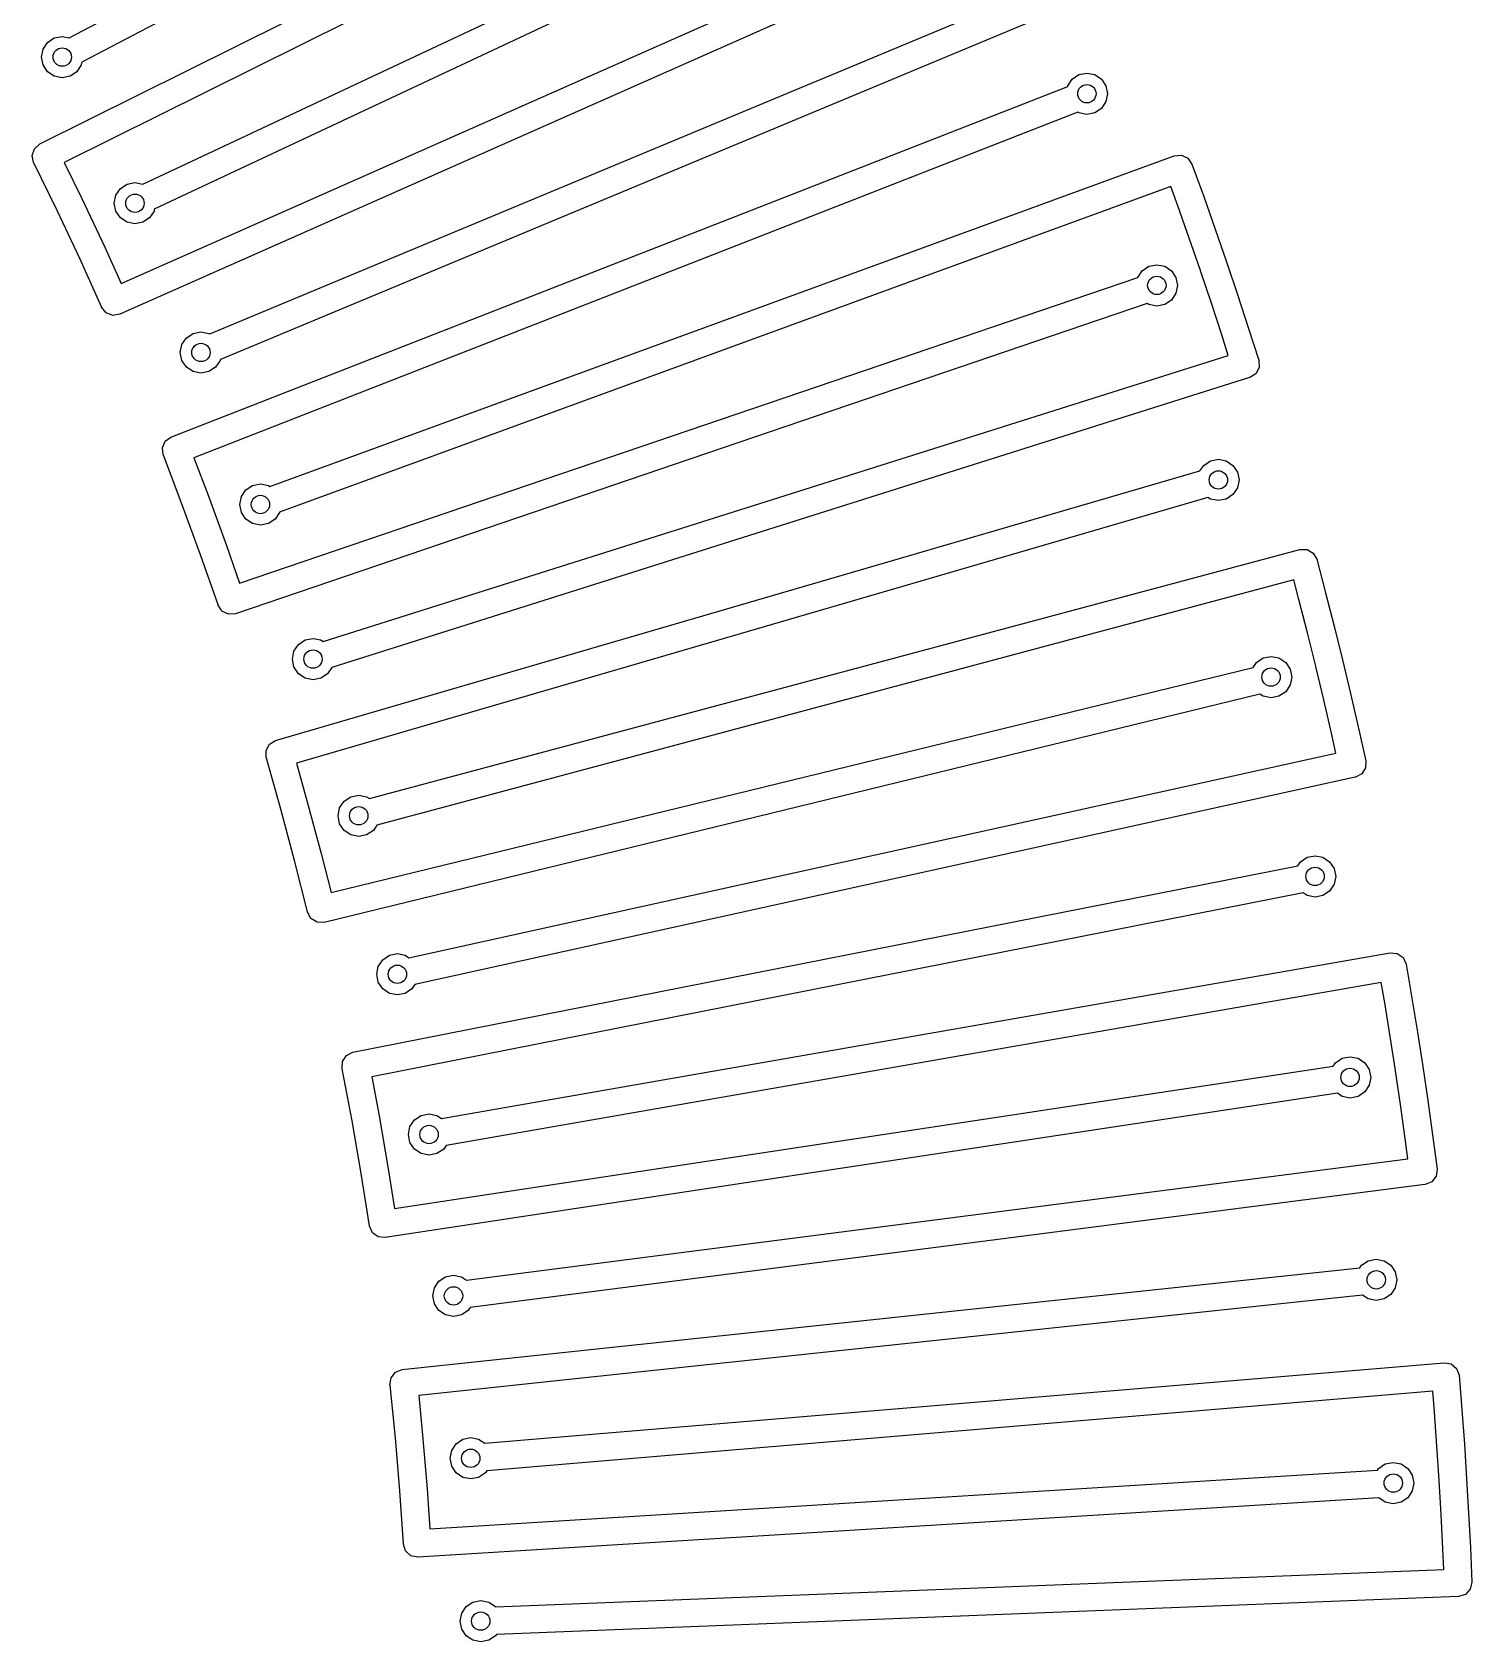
# Model space of a CAD drawing. Extents: x 97 to 314, y -170 to 213.
# Drawn here: x 298.24 to 313.92, y 123.69 to 141.22 of the extents above; entities that cross this region are included whole.
import ezdxf

# ---------------------------------------------------------------- set-up
doc = ezdxf.new("R2010")
doc.units = 0
doc.layers.add('BLACK', color=7, linetype='CONTINUOUS')

msp = doc.modelspace()

# ---------------------------------------------------------------- linework, layer by layer
at = {"layer": 'BLACK', "linetype": 'CONTINUOUS'}
for p, q in [((298.642, 141.158), (307.79, 145.964)), ((308.061, 145.767), (298.779, 140.891)), ((298.321, 140.002), (307.711, 144.672)), ((307.841, 144.401), (298.588, 139.8)), ((299.444, 139.564), (308.932, 144.022)), ((308.923, 143.686), (299.568, 139.291)), ((299.207, 138.482), (308.657, 142.669)), ((308.778, 142.395), (299.192, 138.148)), ((300.171, 137.934), (309.711, 141.91)), ((309.962, 141.689), (300.287, 137.657)), ((298.357, 141.035), (298.406, 141.107)), ((298.406, 141.107), (298.479, 141.156)), ((298.479, 141.156), (298.565, 141.173)), ((298.565, 141.173), (298.642, 141.158)), ((298.34, 140.948), (298.357, 141.035)), ((298.357, 140.862), (298.34, 140.948)), ((298.406, 140.789), (298.357, 140.862)), ((298.479, 140.741), (298.406, 140.789)), ((298.565, 140.723), (298.479, 140.741)), ((298.651, 140.741), (298.565, 140.723)), ((298.724, 140.789), (298.651, 140.741)), ((298.773, 140.862), (298.724, 140.789)), ((298.779, 140.891), (298.773, 140.862)), ((309.564, 140.708), (309.637, 140.757)), ((309.637, 140.757), (309.723, 140.774)), ((309.723, 140.774), (309.809, 140.757)), ((309.809, 140.757), (309.882, 140.708)), ((299.749, 136.811), (309.514, 140.628)), ((309.514, 140.628), (309.515, 140.635)), ((309.515, 140.635), (309.564, 140.708)), ((309.882, 140.708), (309.931, 140.635)), ((309.931, 140.635), (309.948, 140.549)), ((309.948, 140.549), (309.931, 140.463)), ((309.882, 140.39), (309.809, 140.341)), ((309.931, 140.463), (309.882, 140.39)), ((309.624, 140.349), (299.997, 136.586)), ((309.637, 140.341), (309.624, 140.349)), ((309.723, 140.324), (309.637, 140.341)), ((309.809, 140.341), (309.723, 140.324)), ((298.238, 139.877), (298.263, 139.95)), ((298.253, 139.801), (298.238, 139.877)), ((298.263, 139.95), (298.321, 140.002)), ((300.826, 136.274), (310.675, 139.873)), ((310.675, 139.873), (310.752, 139.88)), ((310.752, 139.88), (310.823, 139.848)), ((310.823, 139.848), (310.867, 139.784)), ((298.254, 139.801), (298.253, 139.801)), ((298.254, 139.8), (298.254, 139.801)), ((298.256, 139.797), (298.254, 139.8)), ((298.509, 139.279), (298.256, 139.797)), ((298.588, 139.8), (298.779, 139.408)), ((310.867, 139.784), (310.867, 139.784)), ((310.867, 139.784), (310.867, 139.784)), ((310.867, 139.784), (310.867, 139.784)), ((310.867, 139.784), (310.995, 139.43)), ((299.149, 139.443), (299.198, 139.516)), ((299.198, 139.516), (299.271, 139.565)), ((299.271, 139.565), (299.357, 139.582)), ((299.357, 139.582), (299.443, 139.565)), ((299.443, 139.565), (299.444, 139.564)), ((310.637, 139.54), (300.932, 135.993)), ((310.713, 139.329), (310.637, 139.54)), ((298.779, 139.408), (299.028, 138.879)), ((299.132, 139.357), (299.149, 139.443)), ((299.149, 139.271), (299.132, 139.357)), ((310.838, 138.976), (310.713, 139.329)), ((310.995, 139.43), (311.12, 139.075)), ((298.756, 138.754), (298.509, 139.279)), ((299.198, 139.198), (299.149, 139.271)), ((299.271, 139.149), (299.198, 139.198)), ((299.357, 139.132), (299.271, 139.149)), ((299.443, 139.149), (299.357, 139.132)), ((299.516, 139.198), (299.443, 139.149)), ((299.565, 139.271), (299.516, 139.198)), ((299.568, 139.291), (299.565, 139.271)), ((310.959, 138.624), (310.838, 138.976)), ((311.12, 139.075), (311.243, 138.719)), ((299.028, 138.879), (299.207, 138.482)), ((298.994, 138.228), (298.756, 138.754)), ((310.278, 138.549), (310.326, 138.622)), ((310.326, 138.622), (310.399, 138.67)), ((310.399, 138.67), (310.485, 138.688)), ((310.485, 138.688), (310.572, 138.67)), ((310.572, 138.67), (310.645, 138.622)), ((310.645, 138.622), (310.693, 138.549)), ((310.959, 138.623), (310.959, 138.624)), ((310.96, 138.622), (310.959, 138.623)), ((311.079, 138.268), (310.96, 138.622)), ((311.243, 138.719), (311.363, 138.363)), ((300.497, 135.219), (310.278, 138.549)), ((310.693, 138.549), (310.71, 138.463)), ((310.71, 138.463), (310.693, 138.376)), ((310.38, 138.267), (300.453, 134.887)), ((310.399, 138.255), (310.38, 138.267)), ((310.645, 138.303), (310.572, 138.255)), ((310.693, 138.376), (310.645, 138.303)), ((311.195, 137.913), (311.079, 138.268)), ((311.363, 138.363), (311.48, 138.005)), ((298.994, 138.224), (298.994, 138.228)), ((299.043, 138.164), (298.994, 138.224)), ((299.115, 138.136), (299.043, 138.164)), ((299.192, 138.148), (299.115, 138.136)), ((310.485, 138.238), (310.399, 138.255)), ((310.572, 138.255), (310.485, 138.238)), ((299.917, 137.891), (299.99, 137.94)), ((299.99, 137.94), (300.076, 137.957)), ((300.076, 137.957), (300.163, 137.94)), ((300.163, 137.94), (300.171, 137.934)), ((311.48, 138.005), (311.595, 137.648)), ((299.851, 137.732), (299.869, 137.818)), ((299.869, 137.818), (299.917, 137.891)), ((311.263, 137.7), (311.195, 137.913)), ((299.869, 137.646), (299.851, 137.732)), ((299.917, 137.573), (299.869, 137.646)), ((299.99, 137.524), (299.917, 137.573)), ((300.236, 137.573), (300.163, 137.524)), ((300.284, 137.646), (300.236, 137.573)), ((300.287, 137.657), (300.284, 137.646)), ((301.406, 134.587), (311.263, 137.7)), ((311.598, 137.57), (311.563, 137.501)), ((311.595, 137.648), (311.595, 137.648)), ((311.595, 137.648), (311.595, 137.648)), ((311.595, 137.648), (311.595, 137.647)), ((311.595, 137.647), (311.598, 137.57)), ((300.076, 137.507), (299.99, 137.524)), ((300.163, 137.524), (300.076, 137.507)), ((311.494, 137.459), (301.5, 134.301)), ((311.497, 137.459), (311.494, 137.459)), ((311.563, 137.501), (311.497, 137.459)), ((299.656, 136.694), (299.687, 136.765)), ((299.664, 136.617), (299.656, 136.694)), ((299.687, 136.765), (299.749, 136.811)), ((299.664, 136.616), (299.664, 136.617)), ((299.664, 136.617), (299.664, 136.617)), ((299.667, 136.613), (299.664, 136.616)), ((299.873, 136.074), (299.667, 136.613)), ((299.997, 136.586), (300.153, 136.179)), ((310.996, 136.503), (311.069, 136.552)), ((311.069, 136.552), (311.155, 136.569)), ((311.155, 136.569), (311.241, 136.552)), ((311.241, 136.552), (311.314, 136.503)), ((300.889, 133.506), (310.955, 136.442)), ((310.955, 136.442), (310.996, 136.503)), ((311.314, 136.503), (311.363, 136.43)), ((311.363, 136.43), (311.38, 136.344)), ((311.38, 136.344), (311.363, 136.258)), ((300.153, 136.179), (300.353, 135.63)), ((300.499, 136.077), (300.516, 136.163)), ((300.516, 136.163), (300.565, 136.236)), ((300.565, 136.236), (300.638, 136.284)), ((300.638, 136.284), (300.724, 136.302)), ((300.724, 136.302), (300.81, 136.284)), ((300.81, 136.284), (300.826, 136.274)), ((311.314, 136.185), (311.241, 136.136)), ((311.363, 136.258), (311.314, 136.185)), ((300.072, 135.529), (299.873, 136.074)), ((300.516, 135.99), (300.499, 136.077)), ((300.565, 135.917), (300.516, 135.99)), ((300.931, 135.99), (300.883, 135.917)), ((300.932, 135.993), (300.931, 135.99)), ((311.041, 136.154), (301.116, 133.26)), ((311.069, 136.136), (311.041, 136.154)), ((311.155, 136.119), (311.069, 136.136)), ((311.241, 136.136), (311.155, 136.119)), ((300.638, 135.869), (300.565, 135.917)), ((300.724, 135.852), (300.638, 135.869)), ((300.81, 135.869), (300.724, 135.852)), ((300.883, 135.917), (300.81, 135.869)), ((300.262, 134.985), (300.072, 135.529)), ((300.353, 135.63), (300.497, 135.219)), ((301.912, 132.875), (312.043, 135.587)), ((312.043, 135.587), (312.121, 135.587)), ((312.121, 135.587), (312.188, 135.548)), ((312.188, 135.548), (312.227, 135.481)), ((312.227, 135.481), (312.227, 135.48)), ((312.227, 135.48), (312.227, 135.48)), ((312.227, 135.48), (312.227, 135.48)), ((312.227, 135.48), (312.323, 135.117)), ((311.976, 135.258), (301.991, 132.585)), ((312.033, 135.041), (311.976, 135.258)), ((312.323, 135.117), (312.416, 134.752)), ((300.262, 134.98), (300.262, 134.985)), ((300.296, 134.93), (300.262, 134.98)), ((312.125, 134.679), (312.033, 135.041)), ((300.305, 134.916), (300.296, 134.93)), ((300.375, 134.882), (300.305, 134.916)), ((300.453, 134.887), (300.375, 134.882)), ((300.453, 134.887), (300.453, 134.887)), ((301.137, 134.554), (301.21, 134.602)), ((301.21, 134.602), (301.296, 134.619)), ((301.296, 134.619), (301.382, 134.602)), ((301.382, 134.602), (301.406, 134.587)), ((312.215, 134.317), (312.125, 134.679)), ((312.416, 134.752), (312.507, 134.387)), ((301.071, 134.394), (301.089, 134.481)), ((301.089, 134.481), (301.137, 134.554)), ((311.643, 134.406), (311.729, 134.423)), ((311.729, 134.423), (311.815, 134.406)), ((301.089, 134.308), (301.071, 134.394)), ((301.137, 134.235), (301.089, 134.308)), ((301.21, 134.187), (301.137, 134.235)), ((301.455, 134.235), (301.382, 134.187)), ((301.5, 134.301), (301.455, 134.235)), ((301.492, 131.854), (311.534, 134.304)), ((311.534, 134.304), (311.57, 134.357)), ((311.57, 134.357), (311.643, 134.406)), ((311.815, 134.406), (311.888, 134.357)), ((311.888, 134.357), (311.937, 134.284)), ((311.937, 134.284), (311.954, 134.198)), ((312.215, 134.316), (312.215, 134.317)), ((312.216, 134.315), (312.215, 134.316)), ((312.303, 133.952), (312.216, 134.315)), ((312.507, 134.387), (312.507, 134.387)), ((312.507, 134.387), (312.507, 134.387)), ((312.507, 134.387), (312.594, 134.021)), ((301.296, 134.169), (301.21, 134.187)), ((301.382, 134.187), (301.296, 134.169)), ((311.937, 134.112), (311.888, 134.039)), ((311.954, 134.198), (311.937, 134.112)), ((311.608, 134.013), (301.418, 131.527)), ((311.643, 133.99), (311.608, 134.013)), ((311.729, 133.973), (311.643, 133.99)), ((311.815, 133.99), (311.729, 133.973)), ((311.888, 134.039), (311.815, 133.99)), ((312.387, 133.588), (312.303, 133.952)), ((312.594, 134.021), (312.679, 133.655)), ((312.436, 133.37), (312.387, 133.588)), ((312.679, 133.655), (312.762, 133.288)), ((300.785, 133.398), (300.822, 133.466)), ((300.787, 133.32), (300.785, 133.398)), ((300.822, 133.466), (300.889, 133.506)), ((302.341, 131.143), (312.436, 133.37)), ((300.789, 133.316), (300.787, 133.32)), ((300.787, 133.32), (300.787, 133.32)), ((300.787, 133.32), (300.787, 133.32)), ((300.946, 132.761), (300.789, 133.316)), ((301.116, 133.26), (301.234, 132.841)), ((312.758, 133.21), (312.717, 133.144)), ((312.762, 133.287), (312.758, 133.21)), ((312.762, 133.288), (312.762, 133.288)), ((312.762, 133.288), (312.762, 133.288)), ((312.762, 133.288), (312.762, 133.287)), ((312.645, 133.109), (302.406, 130.85)), ((312.648, 133.109), (312.645, 133.109)), ((312.717, 133.144), (312.648, 133.109)), ((301.234, 132.841), (301.386, 132.276)), ((301.586, 132.774), (301.635, 132.847)), ((301.635, 132.847), (301.708, 132.896)), ((301.708, 132.896), (301.794, 132.913)), ((301.794, 132.913), (301.88, 132.896)), ((301.88, 132.896), (301.912, 132.875)), ((301.096, 132.2), (300.946, 132.761)), ((301.569, 132.688), (301.586, 132.774)), ((301.586, 132.602), (301.569, 132.688)), ((301.635, 132.529), (301.586, 132.602)), ((301.708, 132.48), (301.635, 132.529)), ((301.953, 132.529), (301.88, 132.48)), ((301.991, 132.585), (301.953, 132.529)), ((301.794, 132.463), (301.708, 132.48)), ((301.88, 132.48), (301.794, 132.463)), ((301.237, 131.641), (301.096, 132.2)), ((301.386, 132.276), (301.492, 131.854)), ((301.73, 130.113), (312.02, 132.144)), ((312.02, 132.144), (312.049, 132.187)), ((312.049, 132.187), (312.122, 132.236)), ((312.122, 132.236), (312.208, 132.253)), ((312.208, 132.253), (312.294, 132.236)), ((312.294, 132.236), (312.367, 132.187)), ((312.367, 132.187), (312.416, 132.114)), ((312.416, 132.114), (312.433, 132.028)), ((312.433, 132.028), (312.416, 131.942)), ((312.078, 131.85), (301.935, 129.847)), ((312.122, 131.82), (312.078, 131.85)), ((312.208, 131.803), (312.122, 131.82)), ((312.294, 131.82), (312.208, 131.803)), ((312.367, 131.869), (312.294, 131.82)), ((312.416, 131.942), (312.367, 131.869)), ((301.237, 131.637), (301.237, 131.641)), ((301.274, 131.569), (301.237, 131.637)), ((301.341, 131.529), (301.274, 131.569)), ((301.418, 131.527), (301.341, 131.529)), ((302.007, 131.048), (302.056, 131.121)), ((302.056, 131.121), (302.129, 131.17)), ((302.129, 131.17), (302.215, 131.187)), ((302.215, 131.187), (302.301, 131.17)), ((302.301, 131.17), (302.341, 131.143)), ((302.694, 129.393), (313.025, 131.195)), ((313.025, 131.195), (313.103, 131.188)), ((313.103, 131.188), (313.166, 131.144)), ((313.166, 131.144), (313.199, 131.073)), ((301.99, 130.962), (302.007, 131.048)), ((302.007, 130.876), (301.99, 130.962)), ((313.199, 131.073), (313.199, 131.073)), ((313.199, 131.073), (313.199, 131.073)), ((313.199, 131.073), (313.199, 131.073)), ((313.199, 131.073), (313.262, 130.702)), ((302.056, 130.803), (302.007, 130.876)), ((302.129, 130.754), (302.056, 130.803)), ((302.215, 130.737), (302.129, 130.754)), ((302.301, 130.754), (302.215, 130.737)), ((302.374, 130.803), (302.301, 130.754)), ((302.406, 130.85), (302.374, 130.803)), ((312.929, 130.874), (302.745, 129.098)), ((312.967, 130.653), (312.929, 130.874)), ((313.027, 130.284), (312.967, 130.653)), ((313.262, 130.702), (313.323, 130.331)), ((313.084, 129.916), (313.027, 130.284)), ((313.323, 130.331), (313.381, 129.959)), ((301.617, 130.014), (301.661, 130.079)), ((301.661, 130.079), (301.73, 130.113)), ((312.43, 129.999), (312.503, 130.048)), ((312.503, 130.048), (312.589, 130.065)), ((312.589, 130.065), (312.676, 130.048)), ((312.676, 130.048), (312.749, 129.999)), ((301.612, 129.937), (301.617, 130.014)), ((301.612, 129.936), (301.612, 129.937)), ((301.612, 129.937), (301.612, 129.937)), ((301.614, 129.933), (301.612, 129.936)), ((301.722, 129.366), (301.614, 129.933)), ((302.185, 128.414), (312.406, 129.963)), ((312.406, 129.963), (312.43, 129.999)), ((312.749, 129.999), (312.797, 129.926)), ((312.797, 129.926), (312.814, 129.84)), ((313.084, 129.914), (313.084, 129.916)), ((313.084, 129.913), (313.084, 129.914)), ((313.139, 129.544), (313.084, 129.913)), ((313.381, 129.959), (313.381, 129.959)), ((313.381, 129.959), (313.436, 129.587)), ((301.935, 129.847), (302.016, 129.42)), ((312.749, 129.681), (312.676, 129.632)), ((312.797, 129.754), (312.749, 129.681)), ((312.814, 129.84), (312.797, 129.754)), ((312.452, 129.667), (302.082, 128.095)), ((312.503, 129.632), (312.452, 129.667)), ((312.589, 129.615), (312.503, 129.632)), ((312.676, 129.632), (312.589, 129.615)), ((313.191, 129.174), (313.139, 129.544)), ((313.436, 129.587), (313.488, 129.214)), ((301.821, 128.794), (301.722, 129.366)), ((302.016, 129.42), (302.116, 128.843)), ((302.352, 129.304), (302.4, 129.377)), ((302.4, 129.377), (302.473, 129.426)), ((302.473, 129.426), (302.56, 129.443)), ((302.56, 129.443), (302.646, 129.426)), ((302.646, 129.426), (302.694, 129.393)), ((302.335, 129.218), (302.352, 129.304)), ((302.352, 129.132), (302.335, 129.218)), ((313.22, 128.953), (313.191, 129.174)), ((313.488, 129.214), (313.537, 128.842)), ((302.4, 129.059), (302.352, 129.132)), ((302.473, 129.01), (302.4, 129.059)), ((302.56, 128.993), (302.473, 129.01)), ((302.646, 129.01), (302.56, 128.993)), ((302.719, 129.059), (302.646, 129.01)), ((302.745, 129.098), (302.719, 129.059)), ((302.116, 128.843), (302.185, 128.414)), ((302.969, 127.631), (313.22, 128.953)), ((313.537, 128.841), (313.527, 128.765)), ((313.537, 128.842), (313.537, 128.842)), ((313.537, 128.842), (313.537, 128.842)), ((313.537, 128.842), (313.537, 128.841)), ((301.912, 128.225), (301.821, 128.794)), ((313.405, 128.674), (303.006, 127.333)), ((313.408, 128.674), (313.405, 128.674)), ((313.479, 128.703), (313.408, 128.674)), ((313.527, 128.765), (313.479, 128.703)), ((301.912, 128.221), (301.912, 128.225)), ((301.943, 128.149), (301.912, 128.221)), ((302.005, 128.103), (301.943, 128.149)), ((302.082, 128.095), (302.005, 128.103)), ((302.268, 126.659), (312.696, 127.768)), ((312.696, 127.768), (312.714, 127.796)), ((312.714, 127.796), (312.787, 127.844)), ((312.787, 127.844), (312.874, 127.861)), ((312.874, 127.861), (312.96, 127.844)), ((312.96, 127.844), (313.033, 127.796)), ((313.033, 127.796), (313.081, 127.723)), ((302.618, 127.547), (302.667, 127.62)), ((302.667, 127.62), (302.74, 127.669)), ((302.74, 127.669), (302.826, 127.686)), ((302.826, 127.686), (302.912, 127.669)), ((302.912, 127.669), (302.969, 127.631)), ((313.081, 127.723), (313.099, 127.636)), ((313.099, 127.636), (313.081, 127.55)), ((312.726, 127.47), (302.447, 126.376)), ((302.601, 127.461), (302.618, 127.547)), ((302.618, 127.375), (302.601, 127.461)), ((312.787, 127.429), (312.726, 127.47)), ((312.874, 127.411), (312.787, 127.429)), ((312.96, 127.429), (312.874, 127.411)), ((313.033, 127.477), (312.96, 127.429)), ((313.081, 127.55), (313.033, 127.477)), ((302.667, 127.302), (302.618, 127.375)), ((302.74, 127.253), (302.667, 127.302)), ((302.826, 127.236), (302.74, 127.253)), ((302.912, 127.253), (302.826, 127.236)), ((302.985, 127.302), (302.912, 127.253)), ((303.006, 127.333), (302.985, 127.302)), ((303.167, 125.857), (313.614, 126.734)), ((313.614, 126.734), (313.69, 126.72)), ((313.69, 126.72), (313.75, 126.67)), ((302.134, 126.494), (302.146, 126.57)), ((302.146, 126.57), (302.195, 126.631)), ((302.195, 126.631), (302.268, 126.659)), ((313.75, 126.67), (313.776, 126.597)), ((313.776, 126.597), (313.776, 126.597)), ((313.776, 126.597), (313.776, 126.597)), ((313.776, 126.597), (313.776, 126.597)), ((313.776, 126.597), (313.806, 126.222)), ((302.134, 126.493), (302.134, 126.494)), ((302.136, 126.489), (302.134, 126.493)), ((302.134, 126.493), (302.134, 126.493)), ((302.193, 125.915), (302.136, 126.489)), ((302.447, 126.376), (302.49, 125.943)), ((313.489, 126.423), (303.189, 125.557)), ((313.507, 126.199), (313.489, 126.423)), ((313.535, 125.826), (313.507, 126.199)), ((313.806, 126.222), (313.834, 125.847)), ((302.241, 125.337), (302.193, 125.915)), ((302.49, 125.943), (302.539, 125.36)), ((302.806, 125.779), (302.855, 125.852)), ((302.855, 125.852), (302.928, 125.901)), ((302.928, 125.901), (303.014, 125.918)), ((303.014, 125.918), (303.1, 125.901)), ((303.1, 125.901), (303.167, 125.857)), ((313.559, 125.454), (313.535, 125.826)), ((313.834, 125.847), (313.858, 125.471)), ((302.789, 125.693), (302.806, 125.779)), ((302.806, 125.607), (302.789, 125.693)), ((312.973, 125.631), (313.06, 125.648)), ((313.06, 125.648), (313.146, 125.631)), ((302.569, 124.926), (312.887, 125.562)), ((302.855, 125.534), (302.806, 125.607)), ((302.928, 125.485), (302.855, 125.534)), ((303.014, 125.468), (302.928, 125.485)), ((303.1, 125.485), (303.014, 125.468)), ((303.173, 125.534), (303.1, 125.485)), ((303.189, 125.557), (303.173, 125.534)), ((312.887, 125.562), (312.9, 125.582)), ((312.9, 125.582), (312.973, 125.631)), ((313.146, 125.631), (313.219, 125.582)), ((313.219, 125.582), (313.267, 125.509)), ((313.267, 125.509), (313.285, 125.423)), ((302.281, 124.762), (302.241, 125.337)), ((302.539, 125.36), (302.569, 124.926)), ((313.267, 125.337), (313.219, 125.264)), ((313.285, 125.423), (313.267, 125.337)), ((313.559, 125.453), (313.559, 125.454)), ((313.559, 125.452), (313.559, 125.453)), ((313.581, 125.08), (313.559, 125.452)), ((313.858, 125.471), (313.858, 125.471)), ((313.858, 125.471), (313.858, 125.471)), ((313.858, 125.471), (313.88, 125.096)), ((312.903, 125.262), (302.439, 124.617)), ((312.973, 125.215), (312.903, 125.262)), ((313.06, 125.198), (312.973, 125.215)), ((313.146, 125.215), (313.06, 125.198)), ((313.219, 125.264), (313.146, 125.215)), ((313.599, 124.706), (313.581, 125.08)), ((313.88, 125.096), (313.899, 124.72)), ((302.28, 124.758), (302.281, 124.762)), ((302.305, 124.684), (302.28, 124.758)), ((302.363, 124.632), (302.305, 124.684)), ((302.439, 124.617), (302.363, 124.632)), ((313.609, 124.483), (313.599, 124.706)), ((313.899, 124.72), (313.915, 124.345)), ((303.284, 124.076), (313.609, 124.483)), ((313.898, 124.268), (313.845, 124.211)), ((313.915, 124.344), (313.898, 124.268)), ((313.915, 124.345), (313.915, 124.345)), ((313.915, 124.345), (313.915, 124.345)), ((313.915, 124.345), (313.915, 124.344)), ((313.915, 124.344), (313.915, 124.344)), ((302.915, 124.006), (302.964, 124.079)), ((302.964, 124.079), (303.037, 124.128)), ((303.037, 124.128), (303.123, 124.145)), ((303.123, 124.145), (303.209, 124.128)), ((303.209, 124.128), (303.282, 124.079)), ((303.282, 124.079), (303.284, 124.076)), ((313.768, 124.189), (303.293, 123.776)), ((313.771, 124.188), (313.768, 124.189)), ((313.845, 124.211), (313.771, 124.188)), ((302.898, 123.92), (302.915, 124.006)), ((302.915, 123.834), (302.898, 123.92)), ((302.964, 123.761), (302.915, 123.834)), ((303.037, 123.712), (302.964, 123.761)), ((303.282, 123.761), (303.209, 123.712)), ((303.293, 123.776), (303.282, 123.761)), ((303.123, 123.695), (303.037, 123.712)), ((303.209, 123.712), (303.123, 123.695))]:
    msp.add_line(p, q, dxfattribs=at)
at = {"layer": 'BLACK'}
for centre in [(298.565, 140.948), (309.723, 140.549), (299.357, 139.357), (310.485, 138.463), (300.076, 137.732), (311.155, 136.344), (300.724, 136.077), (301.296, 134.394), (311.729, 134.198), (301.794, 132.688), (312.208, 132.028), (302.215, 130.962), (312.589, 129.84), (302.56, 129.218), (312.874, 127.636), (302.826, 127.461), (303.014, 125.693), (313.06, 125.423), (303.123, 123.92)]:
    msp.add_circle(centre, 0.1, dxfattribs=at)

doc.saveas('drawing.dxf')
